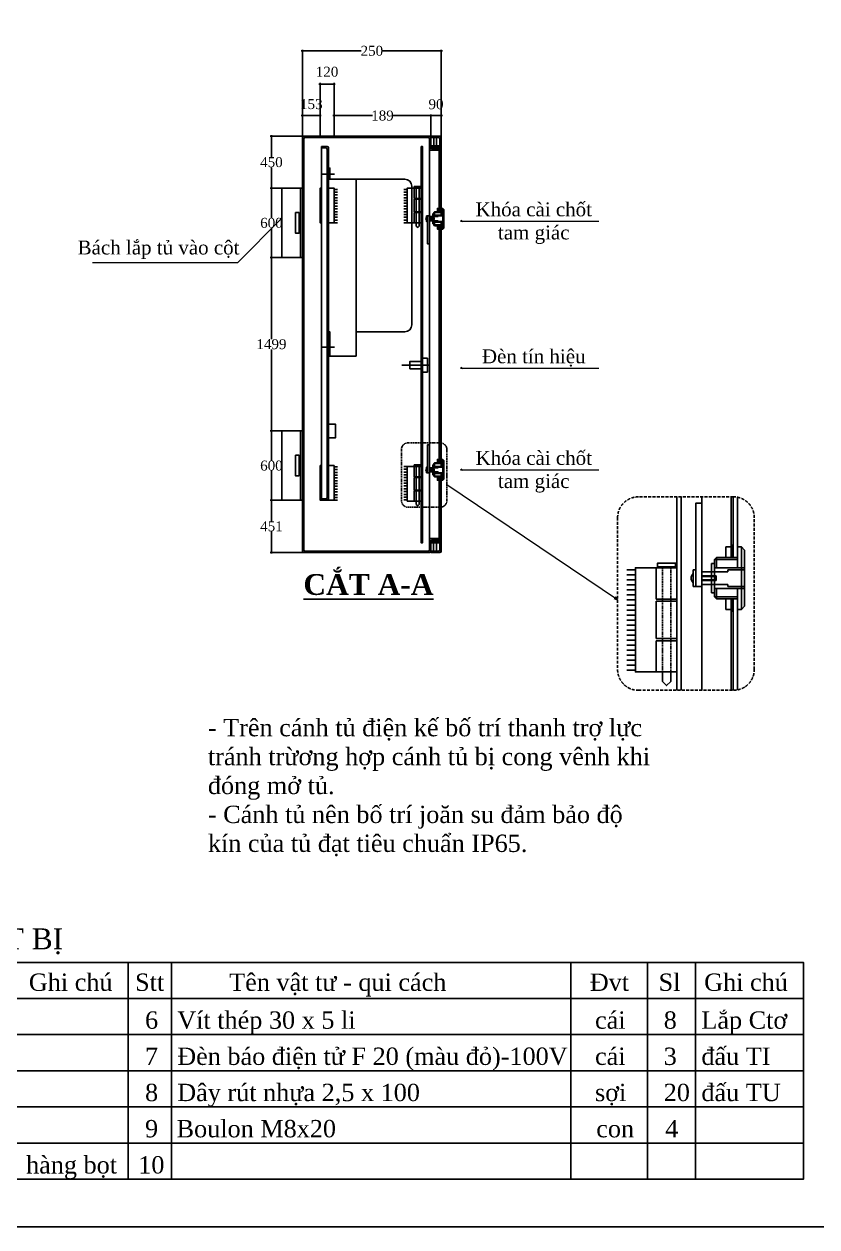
# Model space of a CAD drawing. Header units: inches. Extents: x -246336 to 136055, y -106871 to 69513.
# Drawn here: x -42721 to -35866, y -52264 to -41861 of the extents above; entities that cross this region are included whole.
import ezdxf
from ezdxf.enums import TextEntityAlignment as Align

# ---------------------------------------------------------------- set-up
doc = ezdxf.new("R2010")
doc.units = ezdxf.units.IN
doc.header["$MEASUREMENT"] = 0
doc.linetypes.add('DASHED2', pattern=[0.375, 0.25, -0.125])
doc.layers.add('XA-TT1', color=7, linetype='Continuous')
doc.styles.get("Standard").update_dxf_attribs({"font": 'VNTIME_0.TTF', "height": 86})
doc.styles.add('STYLE1', font='times.ttf', dxfattribs={"height": 20})
doc.styles.add('VIET2', font='VNTIME_0.TTF', dxfattribs={"width": 0.8, "height": 2})
doc.styles.add('VIET25', font='VNTIME_0.TTF', dxfattribs={"height": 2.5})
doc.styles.add('VIET3IN', font='Vhtime.ttf')
doc.dimstyles.get("Standard").update_dxf_attribs({"dimtxt": 0.18, "dimasz": 15, "dimexe": 10, "dimexo": 10, "dimgap": 0.09, "dimtad": 0, "dimtih": 1, "dimtoh": 1, "dimdec": 0, "dimzin": 0, "dimdsep": 32, "dimtxsty": 'Standard', "dimblk": 'OBLIQUE', "dimcen": 15, "dimdle": 10, "dimclrd": 3, "dimclre": 3, "dimclrt": 3, "dimadec": 0, "dimazin": 0, "dimtfac": 1, "dimtdec": 0, "dimtofl": 0, "dimtmove": 0, "dimatfit": 3, "dimldrblk": 'OPEN30', "dimfxl": 1, "dimtolj": 1, "dimtzin": 0, "dimlwd": 0, "dimlwe": 0, "dimarcsym": 0})

# ---------------------------------------------------------------- blocks, each defined once
blk = doc.blocks.new('_OBLIQUE')
at = {"color": 0, "linetype": 'ByBlock'}
blk.add_line((-0.5, -0.5), (0.5, 0.5), dxfattribs=at)
blk = doc.blocks.new('*D456')
at = {"color": 3}
for p, q in [((-40324, -42093), (-39806, -42093)), ((-40314, -42651), (-40314, -42083)), ((-39104, -42093), (-39621, -42093)), ((-39114, -42651), (-39114, -42083))]:
    blk.add_line(p, q, dxfattribs=at)
at = {"layer": 'Defpoints', "color": 0}
for p in [(-39114, -42093), (-40314, -42651), (-39114, -42651)]:
    blk.add_point(p, dxfattribs=at)
at = {"color": 3, "xscale": 0.3, "yscale": 0.3, "zscale": 0.3, "rotation": 180}
blk.add_blockref('_OBLIQUE', (-40314, -42093), dxfattribs=at)
at = {"color": 3, "xscale": 0.3, "yscale": 0.3, "zscale": 0.3}
blk.add_blockref('_OBLIQUE', (-39114, -42093), dxfattribs=at)
at = {"color": 3, "insert": (-39714, -42093), "char_height": 86, "attachment_point": 5}
blk.add_mtext('\\A1;250', dxfattribs=at)
blk = doc.blocks.new('_Open30')
at = {"color": 0, "linetype": 'ByBlock', "lineweight": -2}
for p, q in [((-1, 0.27), (0, 0)), ((0, 0), (-1, -0.27)), ((0, 0), (-1, 0))]:
    blk.add_line(p, q, dxfattribs=at)
blk = doc.blocks.new('*D457')
at = {"color": 3}
for p, q in [((-40302, -42831), (-40592, -42831)), ((-40582, -42821), (-40582, -43011)), ((-40582, -43291), (-40582, -43101)), ((-40392, -43281), (-40592, -43281))]:
    blk.add_line(p, q, dxfattribs=at)
at = {"layer": 'Defpoints', "color": 0}
for p in [(-40302, -42831), (-40582, -43281), (-40392, -43281)]:
    blk.add_point(p, dxfattribs=at)
at = {"color": 3, "xscale": 0.3, "yscale": 0.3, "zscale": 0.3}
for p, rotation in [((-40582, -42831), 90), ((-40582, -43281), 270)]:
    blk.add_blockref('_OBLIQUE', p, dxfattribs=dict(at, rotation=rotation))
at = {"color": 3, "insert": (-40582, -43056), "char_height": 86, "attachment_point": 5}
blk.add_mtext('\\A1;450', dxfattribs=at)
blk = doc.blocks.new('*D458')
at = {"color": 3}
for p, q in [((-40494, -45380), (-40592, -45380)), ((-40582, -45370), (-40582, -45635)), ((-40582, -45990), (-40582, -45724))]:
    blk.add_line(p, q, dxfattribs=at)
at = {"layer": 'Defpoints', "color": 0}
for p in [(-40582, -45380), (-40494, -45380), (-40392, -45980)]:
    blk.add_point(p, dxfattribs=at)
at = {"color": 3, "xscale": 0.3, "yscale": 0.3, "zscale": 0.3}
for p, rotation in [((-40582, -45380), 90), ((-40582, -45980), 270)]:
    blk.add_blockref('_OBLIQUE', p, dxfattribs=dict(at, rotation=rotation))
at = {"color": 3, "insert": (-40582, -45680), "char_height": 86, "attachment_point": 5}
blk.add_mtext('\\A1;600', dxfattribs=at)
blk = doc.blocks.new('*D459')
at = {"color": 3}
for p, q in [((-40494, -43881), (-40592, -43881)), ((-40582, -43871), (-40582, -44586)), ((-40582, -45390), (-40582, -44675)), ((-40494, -45380), (-40592, -45380))]:
    blk.add_line(p, q, dxfattribs=at)
at = {"layer": 'Defpoints', "color": 0}
for p in [(-40494, -43881), (-40582, -45380), (-40494, -45380)]:
    blk.add_point(p, dxfattribs=at)
at = {"color": 3, "xscale": 0.3, "yscale": 0.3, "zscale": 0.3}
for p, rotation in [((-40582, -43881), 90), ((-40582, -45380), 270)]:
    blk.add_blockref('_OBLIQUE', p, dxfattribs=dict(at, rotation=rotation))
at = {"color": 3, "insert": (-40582, -44630), "char_height": 86, "attachment_point": 5}
blk.add_mtext('\\A1;1499', dxfattribs=at)
blk = doc.blocks.new('*D460')
at = {"color": 3}
for p, q in [((-40582, -45970), (-40582, -46160)), ((-40392, -45980), (-40592, -45980)), ((-40582, -46441), (-40582, -46250)), ((-40302, -46431), (-40592, -46431))]:
    blk.add_line(p, q, dxfattribs=at)
at = {"layer": 'Defpoints', "color": 0}
for p in [(-40392, -45980), (-40582, -46431), (-40302, -46431)]:
    blk.add_point(p, dxfattribs=at)
at = {"color": 3, "xscale": 0.3, "yscale": 0.3, "zscale": 0.3}
for p, rotation in [((-40582, -45980), 90), ((-40582, -46431), 270)]:
    blk.add_blockref('_OBLIQUE', p, dxfattribs=dict(at, rotation=rotation))
at = {"color": 3, "insert": (-40582, -46205), "char_height": 86, "attachment_point": 5}
blk.add_mtext('\\A1;451', dxfattribs=at)
blk = doc.blocks.new('*D461')
at = {"color": 3}
for p, q in [((-40582, -43271), (-40582, -43537)), ((-40392, -43281), (-40592, -43281)), ((-40582, -43891), (-40582, -43625)), ((-40494, -43881), (-40592, -43881))]:
    blk.add_line(p, q, dxfattribs=at)
at = {"layer": 'Defpoints', "color": 0}
for p in [(-40392, -43281), (-40582, -43881), (-40494, -43881)]:
    blk.add_point(p, dxfattribs=at)
at = {"color": 3, "xscale": 0.3, "yscale": 0.3, "zscale": 0.3}
for p, rotation in [((-40582, -43281), 90), ((-40582, -43881), 270)]:
    blk.add_blockref('_OBLIQUE', p, dxfattribs=dict(at, rotation=rotation))
at = {"color": 3, "insert": (-40582, -43581), "char_height": 86, "attachment_point": 5}
blk.add_mtext('\\A1;600', dxfattribs=at)
blk = doc.blocks.new('*D462')
at = {"color": 3}
for p, q in [((-40041, -42843), (-40041, -42643)), ((-39204, -42939), (-39204, -42643)), ((-40051, -42653), (-39708, -42653)), ((-39194, -42653), (-39536, -42653))]:
    blk.add_line(p, q, dxfattribs=at)
at = {"layer": 'Defpoints', "color": 0}
for p in [(-39204, -42653), (-40041, -42843), (-39204, -42939)]:
    blk.add_point(p, dxfattribs=at)
at = {"color": 3, "xscale": 0.3, "yscale": 0.3, "zscale": 0.3, "rotation": 180}
blk.add_blockref('_OBLIQUE', (-40041, -42653), dxfattribs=at)
at = {"color": 3, "xscale": 0.3, "yscale": 0.3, "zscale": 0.3}
blk.add_blockref('_OBLIQUE', (-39204, -42653), dxfattribs=at)
at = {"color": 3, "insert": (-39622, -42653), "char_height": 86, "attachment_point": 5}
blk.add_mtext('\\A1;189', dxfattribs=at)
blk = doc.blocks.new('*D463')
at = {"color": 3}
for p, q in [((-39204, -42939), (-39204, -42643)), ((-39114, -42843), (-39114, -42643)), ((-39214, -42653), (-39104, -42653))]:
    blk.add_line(p, q, dxfattribs=at)
at = {"layer": 'Defpoints', "color": 0}
for p in [(-39114, -42653), (-39114, -42843), (-39204, -42939)]:
    blk.add_point(p, dxfattribs=at)
at = {"color": 3, "xscale": 0.3, "yscale": 0.3, "zscale": 0.3, "rotation": 180}
blk.add_blockref('_OBLIQUE', (-39204, -42653), dxfattribs=at)
at = {"color": 3, "xscale": 0.3, "yscale": 0.3, "zscale": 0.3}
blk.add_blockref('_OBLIQUE', (-39114, -42653), dxfattribs=at)
at = {"color": 3, "insert": (-39159, -42555), "char_height": 86, "attachment_point": 5}
blk.add_mtext('\\A1;90', dxfattribs=at)
blk = doc.blocks.new('A$C61F128BF')
at = {"color": 251}
for p, q in [((0, 262.1), (17.4, 262.1)), ((0, 13.1), (17.4, 13.1))]:
    blk.add_line(p, q, dxfattribs=at)
for p, q in [((8.7, 255), (118.7, 255)), ((8.7, 35), (8.7, 255)), ((48.7, 35), (48.7, 255)), ((128.7, 245), (128.7, 45)), ((48.7, 35), (118.7, 35)), ((48.7, 0), (48.7, 35)), ((8.7, 0), (48.7, 0)), ((8.7, 0), (48.7, 0))]:
    blk.add_line(p, q)
for points in [[(8.7, 255), (10.7, 255), (10.7, 271.1), (8.7, 271.1)], [(8.7, 0), (10.7, 0), (10.7, 35), (8.7, 35)]]:
    blk.add_lwpolyline(points, close=True)
for centre, start, end in [((118.7, 245), 0, 90), ((118.7, 45), 270, 0)]:
    blk.add_arc(centre, 10, start, end)
blk = doc.blocks.new('*D464')
at = {"color": 3}
for p, q in [((-40171, -42380), (-40031, -42380)), ((-40161, -42651), (-40161, -42370)), ((-40041, -42651), (-40041, -42370))]:
    blk.add_line(p, q, dxfattribs=at)
at = {"layer": 'Defpoints', "color": 0}
for p in [(-40041, -42380), (-40161, -42651), (-40041, -42651)]:
    blk.add_point(p, dxfattribs=at)
at = {"color": 3, "xscale": 0.3, "yscale": 0.3, "zscale": 0.3, "rotation": 180}
blk.add_blockref('_OBLIQUE', (-40161, -42380), dxfattribs=at)
at = {"color": 3, "xscale": 0.3, "yscale": 0.3, "zscale": 0.3}
blk.add_blockref('_OBLIQUE', (-40041, -42380), dxfattribs=at)
at = {"color": 3, "insert": (-40101, -42274), "char_height": 86, "attachment_point": 5}
blk.add_mtext('\\A1;120', dxfattribs=at)
blk = doc.blocks.new('*D465')
at = {"color": 3}
for p, q in [((-40314, -42843), (-40314, -42643)), ((-40161, -42843), (-40161, -42643)), ((-40324, -42653), (-40151, -42653))]:
    blk.add_line(p, q, dxfattribs=at)
at = {"layer": 'Defpoints', "color": 0}
for p in [(-40161, -42653), (-40314, -42843), (-40161, -42843)]:
    blk.add_point(p, dxfattribs=at)
at = {"color": 3, "xscale": 0.3, "yscale": 0.3, "zscale": 0.3, "rotation": 180}
blk.add_blockref('_OBLIQUE', (-40314, -42653), dxfattribs=at)
at = {"color": 3, "xscale": 0.3, "yscale": 0.3, "zscale": 0.3}
blk.add_blockref('_OBLIQUE', (-40161, -42653), dxfattribs=at)
at = {"color": 3, "insert": (-40237, -42554), "char_height": 86, "attachment_point": 5}
blk.add_mtext('\\A1;153', dxfattribs=at)
blk = doc.blocks.new('A$C006D25B1')
for p, q in [((15.5, 144.7), (0, 144.7)), ((15.5, 132.7), (0, 132.7)), ((15.5, 120.6), (0, 120.6)), ((15.5, 108.5), (0, 108.5)), ((15.5, 96.5), (0, 96.5)), ((15.5, 84.4), (0, 84.4)), ((15.5, 72.4), (0, 72.4)), ((15.5, 60.3), (0, 60.3)), ((15.5, 48.2), (0, 48.2)), ((15.5, 36.2), (0, 36.2)), ((15.5, 24.1), (0, 24.1)), ((15.5, 12.1), (0, 12.1)), ((15.5, 0), (0, 0))]:
    blk.add_line(p, q)
blk = doc.blocks.new('A$C717D23C4')
for p, q in [((12.4, 50.7), (0, 50.7)), ((12.4, 43.4), (0, 43.4)), ((12.4, 36.2), (0, 36.2)), ((12.4, 28.9), (0, 28.9)), ((12.4, 21.7), (0, 21.7)), ((12.4, 14.5), (0, 14.5)), ((12.4, 7.2), (0, 7.2)), ((12.4, 0), (0, 0))]:
    blk.add_line(p, q)
at = {"xscale": 0.8, "yscale": 0.6, "zscale": 0.8}
blk.add_blockref('A$C006D25B1', (0, 57.9), dxfattribs=at)

msp = doc.modelspace()

# ---------------------------------------------------------------- linework, layer by layer
for p, q in [((-39203.602, -42842.917), (-39203.602, -42914.917)), ((-39176.95, -42842.917), (-39176.95, -42914.917)), ((-39154.354, -42842.917), (-39154.354, -42914.917)), ((-40040.602, -43291), (-40009.648, -43291)), ((-40040.602, -43315.121), (-40009.648, -43315.121)), ((-40040.602, -43339.242), (-40009.648, -43339.242)), ((-40040.602, -43363.363), (-40009.648, -43363.363)), ((-39407.602, -43291), (-39438.557, -43291)), ((-39407.602, -43315.121), (-39438.557, -43315.121)), ((-39407.602, -43339.242), (-39438.557, -43339.242)), ((-39407.602, -43363.363), (-39438.557, -43363.363)), ((-39347.602, -43376.451), (-39347.602, -43484.451)), ((-39329.602, -43370.451), (-39329.602, -43376.451)), ((-39305.602, -43370.451), (-39305.602, -43376.451)), ((-39287.602, -43376.451), (-39287.602, -43484.451)), ((-40040.602, -43387.484), (-40009.648, -43387.484)), ((-40040.602, -43411.605), (-40009.648, -43411.605)), ((-40040.602, -43435.726), (-40009.648, -43435.726)), ((-40040.602, -43459.847), (-40009.648, -43459.847)), ((-39407.602, -43387.484), (-39438.557, -43387.484)), ((-39407.602, -43411.605), (-39438.557, -43411.605)), ((-39407.602, -43435.726), (-39438.557, -43435.726)), ((-39407.602, -43459.847), (-39438.557, -43459.847)), ((-39101.602, -43454.917), (-39092.602, -43463.917)), ((-39092.602, -43625.917), (-39092.602, -43463.917)), ((-40040.602, -43483.968), (-40009.648, -43483.968)), ((-40040.602, -43508.088), (-40009.648, -43508.088)), ((-40040.602, -43532.209), (-40009.648, -43532.209)), ((-40040.602, -43556.33), (-40009.648, -43556.33)), ((-40040.602, -43580.451), (-40009.648, -43580.451)), ((-39407.602, -43483.968), (-39438.557, -43483.968)), ((-39407.602, -43508.088), (-39438.557, -43508.088)), ((-39407.602, -43532.209), (-39438.557, -43532.209)), ((-39407.602, -43556.33), (-39438.557, -43556.33)), ((-39407.602, -43580.451), (-39438.557, -43580.451)), ((-39329.602, -43484.451), (-39329.602, -43490.451)), ((-39305.602, -43484.451), (-39305.602, -43490.451)), ((-39215.602, -43568.917), (-39215.602, -43520.917)), ((-39140.602, -43526.917), (-39215.602, -43526.917)), ((-39215.602, -43537.717), (-39175.066, -43537.717)), ((-39215.602, -43552.117), (-39175.066, -43552.117)), ((-39140.602, -43562.917), (-39215.602, -43562.917)), ((-39173.467, -43484.917), (-39179.467, -43490.917)), ((-39179.467, -43490.917), (-39179.467, -43514.917)), ((-39179.467, -43514.917), (-39179.467, -43520.917)), ((-39179.467, -43514.917), (-39092.602, -43514.917)), ((-39179.467, -43574.917), (-39179.467, -43568.917)), ((-39179.467, -43598.917), (-39179.467, -43574.917)), ((-39179.467, -43574.917), (-39092.602, -43574.917)), ((-39175.066, -43552.117), (-39175.066, -43537.717)), ((-39125.602, -43484.917), (-39173.467, -43484.917)), ((-39140.602, -43520.917), (-39140.602, -43526.917)), ((-39140.602, -43568.917), (-39140.602, -43562.917)), ((-39092.602, -43568.917), (-39140.602, -43568.917)), ((-39125.602, -43484.917), (-39113.602, -43484.917)), ((-39113.602, -43514.917), (-39113.602, -43484.917)), ((-39113.602, -43604.917), (-39113.602, -43574.917)), ((-39109.556, -43520.917), (-39092.602, -43520.917)), ((-39109.556, -43568.917), (-39092.602, -43568.917)), ((-39173.467, -43604.917), (-39179.467, -43598.917)), ((-39125.602, -43604.917), (-39173.467, -43604.917)), ((-39125.602, -43604.917), (-39113.602, -43604.917)), ((-39101.602, -43634.917), (-39092.602, -43625.917)), ((-39173.467, -45656.917), (-39179.467, -45662.917)), ((-39179.467, -45662.917), (-39179.467, -45686.917)), ((-39125.602, -45656.917), (-39173.467, -45656.917)), ((-39125.602, -45656.917), (-39113.602, -45656.917)), ((-39113.602, -45656.917), (-39113.602, -45686.917)), ((-39101.602, -45626.917), (-39092.602, -45635.917)), ((-39092.602, -45635.917), (-39092.602, -45797.917)), ((-40040.602, -45690.092), (-40009.648, -45690.092)), ((-40040.602, -45714.213), (-40009.648, -45714.213)), ((-40040.602, -45738.334), (-40009.648, -45738.334)), ((-40040.602, -45762.455), (-40009.648, -45762.455)), ((-39407.602, -45687.094), (-39438.557, -45687.094)), ((-39407.602, -45711.215), (-39438.557, -45711.215)), ((-39407.602, -45735.336), (-39438.557, -45735.336)), ((-39407.602, -45759.456), (-39438.557, -45759.456)), ((-39215.602, -45692.917), (-39215.602, -45740.917)), ((-39140.602, -45698.917), (-39215.602, -45698.917)), ((-39215.602, -45709.717), (-39175.066, -45709.717)), ((-39215.602, -45724.117), (-39175.066, -45724.117)), ((-39140.602, -45734.917), (-39215.602, -45734.917)), ((-39179.467, -45686.917), (-39179.467, -45692.917)), ((-39179.467, -45686.917), (-39092.602, -45686.917)), ((-39179.467, -45746.917), (-39179.467, -45740.917)), ((-39179.467, -45770.917), (-39179.467, -45746.917)), ((-39179.467, -45746.917), (-39092.602, -45746.917)), ((-39173.467, -45776.917), (-39179.467, -45770.917)), ((-39175.066, -45709.717), (-39175.066, -45724.117)), ((-39140.602, -45692.917), (-39140.602, -45698.917)), ((-39092.602, -45692.917), (-39140.602, -45692.917)), ((-39140.602, -45740.917), (-39140.602, -45734.917)), ((-39113.602, -45746.917), (-39113.602, -45776.917)), ((-39109.556, -45692.917), (-39092.602, -45692.917)), ((-39109.556, -45740.917), (-39092.602, -45740.917)), ((-40040.602, -45786.576), (-40009.648, -45786.576)), ((-40040.602, -45810.697), (-40009.648, -45810.697)), ((-40040.602, -45834.818), (-40009.648, -45834.818)), ((-40040.602, -45858.939), (-40009.648, -45858.939)), ((-39407.602, -45783.577), (-39438.557, -45783.577)), ((-39407.602, -45807.698), (-39438.557, -45807.698)), ((-39407.602, -45831.819), (-39438.557, -45831.819)), ((-39407.602, -45855.94), (-39438.557, -45855.94)), ((-39347.602, -45891.094), (-39347.602, -45783.094)), ((-39329.602, -45777.094), (-39329.602, -45783.094)), ((-39305.602, -45777.094), (-39305.602, -45783.094)), ((-39287.602, -45891.094), (-39287.602, -45783.094)), ((-39125.602, -45776.917), (-39173.467, -45776.917)), ((-39125.602, -45776.917), (-39113.602, -45776.917)), ((-39101.602, -45806.917), (-39092.602, -45797.917)), ((-40040.602, -45883.06), (-40009.648, -45883.06)), ((-40040.602, -45907.181), (-40009.648, -45907.181)), ((-40040.602, -45931.302), (-40009.648, -45931.302)), ((-40040.602, -45955.423), (-40009.648, -45955.423)), ((-39407.602, -45880.061), (-39438.557, -45880.061)), ((-39407.602, -45904.182), (-39438.557, -45904.182)), ((-39407.602, -45928.303), (-39438.557, -45928.303)), ((-39407.602, -45952.424), (-39438.557, -45952.424)), ((-39407.602, -45976.545), (-39438.557, -45976.545)), ((-39329.602, -45891.094), (-39329.602, -45897.094)), ((-39305.602, -45891.094), (-39305.602, -45897.094)), ((-40040.602, -45979.543), (-40009.648, -45979.543)), ((-39203.602, -46418.917), (-39203.602, -46346.917)), ((-39203.602, -46418.917), (-39203.602, -46346.917)), ((-39180.426, -46418.917), (-39180.426, -46346.917)), ((-39154.354, -46418.917), (-39154.354, -46346.917)), ((-36517.906, -46383.154), (-36490.906, -46410.154)), ((-36733.501, -46473.154), (-36751.501, -46491.154)), ((-36751.501, -46491.154), (-36751.501, -46563.154)), ((-36589.906, -46473.154), (-36733.501, -46473.154)), ((-36589.906, -46473.154), (-36553.906, -46473.154)), ((-36553.906, -46473.154), (-36553.906, -46563.154)), ((-36490.906, -46410.154), (-36490.906, -46896.154)), ((-36859.906, -46581.154), (-36859.906, -46725.154)), ((-36634.906, -46599.154), (-36859.906, -46599.154)), ((-36751.501, -46563.154), (-36490.906, -46563.154)), ((-36751.501, -46563.154), (-36751.501, -46581.154)), ((-36634.906, -46581.154), (-36634.906, -46599.154)), ((-36490.906, -46581.154), (-36634.906, -46581.154)), ((-36541.767, -46581.154), (-36490.906, -46581.154)), ((-36859.906, -46631.554), (-36738.297, -46631.554)), ((-36859.906, -46674.754), (-36738.297, -46674.754)), ((-36634.906, -46707.154), (-36859.906, -46707.154)), ((-36738.297, -46631.554), (-36738.297, -46674.754)), ((-36634.906, -46725.154), (-36634.906, -46707.154)), ((-36751.501, -46743.154), (-36751.501, -46725.154)), ((-36751.501, -46743.154), (-36490.906, -46743.154)), ((-36751.501, -46815.154), (-36751.501, -46743.154)), ((-36553.906, -46743.154), (-36553.906, -46833.154)), ((-36541.767, -46725.154), (-36490.906, -46725.154)), ((-37255.906, -47175.684), (-37255.906, -46851.684)), ((-37201.906, -46833.684), (-37201.906, -46851.684)), ((-37129.906, -46833.684), (-37129.906, -46851.684)), ((-37075.906, -47175.684), (-37075.906, -46851.684)), ((-36733.501, -46833.154), (-36751.501, -46815.154)), ((-36589.906, -46833.154), (-36733.501, -46833.154)), ((-36589.906, -46833.154), (-36553.906, -46833.154)), ((-36517.906, -46923.154), (-36490.906, -46896.154)), ((-37201.906, -47175.684), (-37201.906, -47193.684)), ((-37129.906, -47175.684), (-37129.906, -47193.684))]:
    msp.add_line(p, q)
at = {"color": 6}
for p, q in [((-40148.602, -42932.628), (-40148.602, -45979.543)), ((-39131.602, -43484.917), (-39131.602, -42938.917)), ((-39131.602, -45656.917), (-39131.602, -43604.917)), ((-39131.602, -46310.917), (-39131.602, -45776.917))]:
    msp.add_line(p, q, dxfattribs=at)
at = {"color": 251, "linetype": 'DASHED2', "ltscale": 20}
for p, q in [((-40331.602, -43880.917), (-40331.602, -43280.917)), ((-40331.602, -45979.543), (-40331.602, -45379.543))]:
    msp.add_line(p, q, dxfattribs=at)
at = {"color": 251, "linetype": 'DASHED2', "ltscale": 5}
for p, q in [((-39215.602, -43540.117), (-39177.466, -43540.117)), ((-39215.602, -43549.717), (-39177.466, -43549.717)), ((-39113.602, -43490.917), (-39179.467, -43490.917)), ((-39175.066, -43537.717), (-39177.466, -43540.117)), ((-39177.466, -43549.717), (-39177.466, -43540.117)), ((-39175.066, -43552.117), (-39177.466, -43549.717)), ((-39173.467, -43484.917), (-39173.467, -43514.917)), ((-39173.467, -43604.917), (-39173.467, -43574.917)), ((-39113.602, -43598.917), (-39179.467, -43598.917)), ((-39113.602, -45662.917), (-39179.467, -45662.917)), ((-39173.467, -45656.917), (-39173.467, -45686.917)), ((-39215.602, -45712.117), (-39177.466, -45712.117)), ((-39215.602, -45721.717), (-39177.466, -45721.717)), ((-39113.602, -45770.917), (-39179.467, -45770.917)), ((-39175.066, -45709.717), (-39177.466, -45712.117)), ((-39177.466, -45712.117), (-39177.466, -45721.717)), ((-39175.066, -45724.117), (-39177.466, -45721.717)), ((-39173.467, -45776.917), (-39173.467, -45746.917)), ((-36553.906, -46491.154), (-36751.501, -46491.154)), ((-36733.501, -46473.154), (-36733.501, -46563.154)), ((-36859.906, -46638.754), (-36745.497, -46638.754)), ((-36859.906, -46667.554), (-36745.497, -46667.554)), ((-36738.297, -46631.554), (-36745.497, -46638.754)), ((-36745.497, -46638.754), (-36745.497, -46667.554)), ((-36738.297, -46674.754), (-36745.497, -46667.554)), ((-36733.501, -46833.154), (-36733.501, -46743.154)), ((-36553.906, -46815.154), (-36751.501, -46815.154))]:
    msp.add_line(p, q, dxfattribs=at)
at = {"color": 251}
msp.add_line((-39220.659, -44810.917), (-39455.497, -44810.917), dxfattribs=at)
at = {"color": 1}
for p, q in [((-36607.906, -46473.154), (-36607.906, -45949.798)), ((-36607.906, -47623.072), (-36607.906, -46833.154))]:
    msp.add_line(p, q, dxfattribs=at)
for points in [[(-48673.656, -52263.763), (-48673.656, -34443.763), (-23773.656, -34443.763), (-23773.656, -52263.763), (-48673.656, -52263.763)], [(-39203.602, -42926.917), (-39203.602, -42926.917)]]:
    msp.add_lwpolyline(points, close=True, dxfattribs=at)
at = {"color": 6}
for points in [[(-39203.602, -46334.917), (-39203.602, -46418.917, -0.414213562), (-39215.602, -46430.917), (-40301.602, -46430.917, -0.414213562), (-40313.602, -46418.917), (-40313.602, -42842.917, -0.414213562), (-40301.602, -42830.917), (-39215.602, -42830.917, -0.414213562), (-39203.602, -42842.917), (-39203.602, -42926.917)], [(-39215.602, -42926.917), (-39215.602, -42854.917, 0.414213562), (-39227.602, -42842.917), (-40289.602, -42842.917, 0.414213562), (-40301.602, -42854.917), (-40301.602, -46406.917, 0.414213562), (-40289.602, -46418.917), (-39227.602, -46418.917, 0.414213562), (-39215.602, -46406.917), (-39215.602, -46322.917)], [(-39113.602, -43484.917), (-39113.602, -42842.917, 0.414213562), (-39125.602, -42830.917), (-39203.602, -42830.917), (-39203.602, -42842.917), (-39137.602, -42842.917, -0.414213562), (-39125.602, -42854.917), (-39125.602, -43484.917)], [(-39215.602, -42938.917, 0.414213562), (-39203.602, -42950.917), (-39131.602, -42950.917), (-39131.602, -42938.917), (-39167.602, -42938.917), (-39191.602, -42938.917, -0.414213562), (-39203.602, -42926.917)], [(-39113.602, -45776.917), (-39113.602, -46418.917, -0.414213562), (-39125.602, -46430.917), (-39203.602, -46430.917), (-39203.602, -46418.917), (-39137.602, -46418.917, 0.414213562), (-39125.602, -46406.917), (-39125.602, -45776.917)], [(-39215.602, -46322.917, -0.414213562), (-39203.602, -46310.917), (-39131.602, -46310.917), (-39131.602, -46322.917), (-39167.602, -46322.917), (-39191.602, -46322.917, 0.414213562), (-39203.602, -46334.917)]]:
    msp.add_lwpolyline(points, format="xyb", dxfattribs=at)
msp.add_lwpolyline([(-40100.602, -45955.543, -0.414213562), (-40112.602, -45967.543), (-40148.602, -45967.543), (-40148.602, -45979.543), (-40100.602, -45979.543, 0.414213562), (-40088.602, -45967.543), (-40088.602, -42932.628, 0.414213562), (-40100.602, -42920.628), (-40148.602, -42920.628), (-40148.602, -42932.628), (-40112.602, -42932.628, -0.414213562), (-40100.602, -42944.628)], format="xyb", close=True, dxfattribs=at)
for points in [[(-39287.602, -42920.628), (-39287.602, -46346.917), (-39275.602, -46346.917), (-39275.602, -42920.628)], [(-39347.602, -43277.332), (-39287.602, -43277.332), (-39287.602, -43266.594), (-39347.602, -43266.594)], [(-39125.602, -43449.82), (-39125.602, -43484.917), (-39130.061, -43484.917), (-39130.061, -43449.82)], [(-40343.602, -43490.917), (-40373.602, -43490.917), (-40373.602, -43670.917), (-40343.602, -43670.917)], [(-39233.602, -43568.917), (-39233.602, -43520.917), (-39240.49, -43520.917), (-39240.49, -43568.917)], [(-39215.602, -43760.917), (-39215.602, -43520.917), (-39233.602, -43520.917), (-39233.602, -43760.917)], [(-39179.467, -43586.917), (-39179.467, -43502.917), (-39187.79, -43502.917), (-39187.79, -43586.917)], [(-39125.602, -43640.014), (-39125.602, -43604.917), (-39130.061, -43604.917), (-39130.061, -43640.014)], [(-39287.602, -44842.633), (-39385.202, -44842.633), (-39385.202, -44779.2), (-39287.602, -44779.2)], [(-39275.602, -44870.917), (-39233.602, -44870.917), (-39233.602, -44750.917), (-39275.602, -44750.917)], [(-40088.602, -45440.917), (-40028.602, -45440.917), (-40028.602, -45320.917), (-40088.602, -45320.917)], [(-39215.602, -45500.917), (-39215.602, -45740.917), (-39233.602, -45740.917), (-39233.602, -45500.917)], [(-40343.602, -45769.543), (-40373.602, -45769.543), (-40373.602, -45589.543), (-40343.602, -45589.543)], [(-39125.602, -45621.82), (-39125.602, -45656.917), (-39130.061, -45656.917), (-39130.061, -45621.82)], [(-39347.602, -45683.974), (-39287.602, -45683.974), (-39287.602, -45673.237), (-39347.602, -45673.237)], [(-39233.602, -45692.917), (-39233.602, -45740.917), (-39240.49, -45740.917), (-39240.49, -45692.917)], [(-39179.467, -45674.917), (-39179.467, -45758.917), (-39187.79, -45758.917), (-39187.79, -45674.917)], [(-39125.602, -45812.014), (-39125.602, -45776.917), (-39130.061, -45776.917), (-39130.061, -45812.014)], [(-36859.906, -46005.154), (-36859.906, -46725.154), (-36913.906, -46725.154), (-36913.906, -46005.154)], [(-36589.906, -46367.863), (-36589.906, -46473.154), (-36603.283, -46473.154), (-36603.283, -46367.863)], [(-37243.906, -46554.326), (-37087.906, -46554.326), (-37087.906, -46522.114), (-37243.906, -46522.114)], [(-36913.906, -46581.154), (-36913.906, -46725.154), (-36934.568, -46725.154), (-36934.568, -46581.154)], [(-36751.501, -46527.154), (-36751.501, -46779.154), (-36776.469, -46779.154), (-36776.469, -46527.154)], [(-36589.906, -46938.445), (-36589.906, -46833.154), (-36603.283, -46833.154), (-36603.283, -46938.445)]]:
    msp.add_lwpolyline(points, close=True)
for points in [[(-39215.602, -42926.917), (-39215.602, -46406.917)], [(-39203.602, -42914.917), (-39203.602, -42914.917), (-39125.602, -42914.917)], [(-39125.602, -42926.917), (-39203.602, -42926.917)], [(-40148.602, -43280.451), (-40160.602, -43280.451), (-40160.602, -43580.451), (-40148.602, -43580.451)], [(-40088.602, -43580.451), (-40040.602, -43580.451), (-40040.602, -43280.451), (-40088.602, -43280.451)], [(-39287.602, -43490.451), (-39287.602, -43580.451), (-39407.602, -43580.451), (-39407.602, -43280.451), (-39287.602, -43280.451), (-39287.602, -43370.451)], [(-39347.602, -43280.451), (-39347.602, -43370.451)], [(-39347.602, -43370.451), (-39287.602, -43370.451)], [(-39287.602, -43490.451), (-39347.602, -43490.451)], [(-39347.602, -43490.451), (-39347.602, -43580.451)], [(-39125.602, -43640.014), (-39125.602, -45621.82)], [(-39113.602, -45626.917), (-39113.602, -43634.917)], [(-39287.602, -45777.094), (-39287.602, -45687.094), (-39407.602, -45687.094), (-39407.602, -45987.094), (-39287.602, -45987.094), (-39287.602, -45897.094)], [(-39347.602, -45777.094), (-39347.602, -45687.094)], [(-39287.602, -45777.094), (-39347.602, -45777.094)], [(-39347.602, -45897.094), (-39287.602, -45897.094)], [(-39347.602, -45987.094), (-39347.602, -45897.094)], [(-39125.602, -46334.917), (-39203.602, -46334.917), (-39203.602, -46346.917), (-39125.602, -46346.917)]]:
    msp.add_lwpolyline(points, dxfattribs=at)
at = {"color": 1}
for points in [[(-40313.602, -43280.917), (-40493.602, -43280.917), (-40493.602, -43880.917), (-40313.602, -43880.917)], [(-40313.602, -45979.543), (-40493.602, -45979.543), (-40493.602, -45379.543), (-40313.602, -45379.543)], [(-40148.602, -45679.543), (-40160.602, -45679.543), (-40160.602, -45979.543), (-40040.602, -45979.543), (-40040.602, -45679.543), (-40088.602, -45679.543)], [(-36859.906, -45949.798), (-36859.906, -47623.072)], [(-36589.906, -45949.798), (-36589.906, -46367.863)], [(-36553.906, -46383.154), (-36553.906, -45952.968)], [(-37075.906, -46833.684), (-37075.906, -46563.684), (-37435.906, -46563.684), (-37435.906, -47463.684), (-37075.906, -47463.684), (-37075.906, -47193.684)], [(-37255.906, -46833.684), (-37255.906, -46563.684)], [(-37075.906, -46833.684), (-37255.906, -46833.684)], [(-36589.906, -47623.072), (-36589.906, -46833.154)], [(-36553.906, -46833.154), (-36553.906, -47619.902)], [(-37255.906, -47193.684), (-37075.906, -47193.684)], [(-37255.906, -47463.684), (-37255.906, -47193.684)]]:
    msp.add_lwpolyline(points, dxfattribs=at)
for points in [[(-39347.602, -43376.451), (-39287.602, -43376.451)], [(-39130.061, -43454.917), (-39146.539, -43454.917), (-39146.539, -43484.917)], [(-39125.602, -43484.917), (-39125.602, -43454.917)], [(-39101.602, -43544.917), (-39101.602, -43454.917), (-39113.602, -43454.917), (-39113.602, -43484.917)], [(-39287.602, -43484.451), (-39347.602, -43484.451)], [(-39305.602, -43580.451), (-39305.602, -43608.11), (-39317.602, -43620.11), (-39317.602, -43620.11), (-39329.602, -43608.11), (-39329.602, -43580.451)], [(-39140.602, -43568.917), (-39092.602, -43568.917), (-39092.602, -43520.917), (-39140.602, -43520.917)], [(-39101.602, -43544.917), (-39101.602, -43634.917), (-39113.602, -43634.917), (-39113.602, -43604.917)], [(-39130.061, -43634.917), (-39146.539, -43634.917), (-39146.539, -43604.917)], [(-39125.602, -43604.917), (-39125.602, -43634.917)], [(-39130.061, -45626.917), (-39146.539, -45626.917), (-39146.539, -45656.917)], [(-39125.602, -45656.917), (-39125.602, -45626.917)], [(-39101.602, -45716.917), (-39101.602, -45626.917), (-39113.602, -45626.917), (-39113.602, -45656.917)], [(-39140.602, -45692.917), (-39092.602, -45692.917), (-39092.602, -45740.917), (-39140.602, -45740.917)], [(-39101.602, -45716.917), (-39101.602, -45806.917), (-39113.602, -45806.917), (-39113.602, -45776.917)], [(-39287.602, -45783.094), (-39347.602, -45783.094)], [(-39130.061, -45806.917), (-39146.539, -45806.917), (-39146.539, -45776.917)], [(-39125.602, -45776.917), (-39125.602, -45806.917)], [(-39347.602, -45891.094), (-39287.602, -45891.094)], [(-37075.906, -45949.798), (-37075.906, -47623.072)], [(-37039.906, -47623.072), (-37039.906, -45949.798)], [(-39305.602, -45987.094), (-39305.602, -46014.752), (-39317.602, -46026.752), (-39317.602, -46026.752), (-39329.602, -46014.752), (-39329.602, -45987.094)], [(-36603.283, -46383.154), (-36652.717, -46383.154), (-36652.717, -46473.154)], [(-36589.906, -46473.154), (-36589.906, -46383.154)], [(-36517.906, -46653.154), (-36517.906, -46383.154), (-36553.906, -46383.154), (-36553.906, -46473.154)], [(-36634.906, -46581.154), (-36490.906, -46581.154), (-36490.906, -46725.154), (-36634.906, -46725.154)], [(-36517.906, -46653.154), (-36517.906, -46923.154), (-36553.906, -46923.154), (-36553.906, -46833.154)], [(-37075.906, -46851.684), (-37255.906, -46851.684)], [(-36603.283, -46923.154), (-36652.717, -46923.154), (-36652.717, -46833.154)], [(-36589.906, -46833.154), (-36589.906, -46923.154)], [(-37255.906, -47175.684), (-37075.906, -47175.684)], [(-37129.906, -47463.684), (-37129.906, -47546.66), (-37165.906, -47582.66), (-37165.906, -47582.66), (-37201.906, -47546.66), (-37201.906, -47463.684)]]:
    msp.add_lwpolyline(points)
at = {"color": 251, "linetype": 'DASHED2', "ltscale": 15}
for points in [[(-39329.602, -43370.451), (-39329.602, -43277.332)], [(-39329.602, -43484.451), (-39329.602, -43376.451)], [(-39305.602, -43277.332), (-39305.602, -43370.451)], [(-39305.602, -43376.451), (-39305.602, -43484.451)], [(-39305.602, -43490.451), (-39305.602, -43580.451), (-39329.602, -43580.451), (-39329.602, -43490.451)], [(-39329.602, -45777.094), (-39329.602, -45683.974)], [(-39305.602, -45683.974), (-39305.602, -45777.094)], [(-39329.602, -45891.094), (-39329.602, -45783.094)], [(-39305.602, -45783.094), (-39305.602, -45891.094)], [(-39305.602, -45897.094), (-39305.602, -45987.094), (-39329.602, -45987.094), (-39329.602, -45897.094)]]:
    msp.add_lwpolyline(points, dxfattribs=at)
at = {"color": 1, "linetype": 'DASHED2', "ltscale": 40}
msp.add_lwpolyline([(-39398.712, -46040.223), (-39124.813, -46040.223, 0.414213562), (-39064.813, -45980.223), (-39064.813, -45542.465, 0.414213562), (-39124.813, -45482.465), (-39398.712, -45482.465, 0.414213562), (-39458.712, -45542.465), (-39458.712, -45980.223, 0.414213562)], format="xyb", close=True, dxfattribs=at)
at = {"color": 1, "linetype": 'DASHED2', "ltscale": 100}
msp.add_lwpolyline([(-37409.236, -47623.072), (-36587.536, -47623.072, 0.414213562), (-36407.536, -47443.072), (-36407.536, -46129.798, 0.414213562), (-36587.536, -45949.798), (-37409.236, -45949.798, 0.414213562), (-37589.236, -46129.798), (-37589.236, -47443.072, 0.414213562)], format="xyb", close=True, dxfattribs=at)
at = {"color": 251, "linetype": 'DASHED2', "ltscale": 40}
for points in [[(-37201.906, -46833.684), (-37201.906, -46554.326)], [(-37129.906, -46554.326), (-37129.906, -46833.684)], [(-37201.906, -47175.684), (-37201.906, -46851.684)], [(-37129.906, -46851.684), (-37129.906, -47175.684)], [(-37129.906, -47193.684), (-37129.906, -47463.684), (-37201.906, -47463.684), (-37201.906, -47193.684)]]:
    msp.add_lwpolyline(points, dxfattribs=at)
at = {"color": 7}
for points in [[(-41446.87, -49976.281), (-41446.87, -51851.948)], [(-37994.978, -49976.281), (-37994.978, -51851.948)], [(-37330.447, -49976.281), (-37330.447, -51851.948)], [(-36914.983, -49976.281), (-36914.983, -51851.948)], [(-47503.264, -50286.901), (-41821.656, -50286.901)], [(-41821.656, -50286.901), (-35983.123, -50286.901)]]:
    msp.add_lwpolyline(points, dxfattribs=at)
at = {"color": 251}
for points in [[(-47503.264, -50599.91), (-41821.656, -50599.91)], [(-41821.656, -50599.91), (-35983.123, -50599.91)], [(-47503.264, -50912.92), (-41821.656, -50912.92)], [(-41821.656, -50912.92), (-35983.123, -50912.92)], [(-47503.264, -51225.929), (-41821.656, -51225.929)], [(-41821.656, -51225.929), (-35983.123, -51225.929)], [(-47503.264, -51538.939), (-41821.656, -51538.939)], [(-41821.656, -51538.939), (-35983.123, -51538.939)]]:
    msp.add_lwpolyline(points, dxfattribs=at)
for centre, radius in [((-39229.874, -43544.917), 17.011), ((-39229.874, -45716.917), 17.011), ((-36902.722, -46653.154), 51.032)]:
    msp.add_arc(centre, radius, 128.6116091, 231.3883909)
for points in [[(-39203.602, -42842.917), (-39212.076, -42878.917), (-39203.602, -42914.917)], [(-39203.602, -46418.917), (-39212.076, -46382.917), (-39203.602, -46346.917)]]:
    msp.add_spline(points, degree=3)
at = {"layer": 'XA-TT1'}
for points in [[(-47503.264, -51851.948), (-41821.656, -51851.948), (-41821.656, -49976.281), (-47503.264, -49976.281)], [(-41821.656, -51851.948), (-35983.123, -51851.948), (-35983.123, -49976.281), (-41821.656, -49976.281)]]:
    msp.add_lwpolyline(points, close=True, dxfattribs=at)

# ---------------------------------------------------------------- block references
at = {"xscale": 6, "yscale": 6, "zscale": 6}
for name, p in [('A$C61F128BF', (-40140.565, -44733.087)), ('A$C717D23C4', (-37510.196, -47449.82))]:
    msp.add_blockref(name, p, dxfattribs=at)

# ---------------------------------------------------------------- texts
at = {"color": 7, "style": 'VIET3IN'}
msp.add_text('b¶ng kª khèi l\xadîng vËt t\xad thiÕt bÞ ', height=180, dxfattribs=at).set_placement((-44972.063, -49862.032), align=Align.CENTER)
at = {"color": 7, "style": 'VIET2'}
for s, p in [('Ghi chó', (-42679.445, -50222.388)), ('Stt', (-41760.9, -50222.388)), ('Tªn vËt t\xad - qui c¸ch', (-40947.489, -50222.388)), ('§vt', (-37829.969, -50222.388)), ('Sl', (-37235.026, -50222.388)), ('Ghi chó', (-36840.912, -50222.388)), ('6', (-41674.883, -50549.733)), ('VÝt thÐp 30 x 5 li', (-41396.693, -50549.733)), ('c¸i', (-37784.571, -50549.733)), ('8', (-37190.588, -50549.733)), ('L¾p Ct¬', (-36864.806, -50549.733)), ('7', (-41674.883, -50862.743)), ('§Ìn b¸o ®iÖn tö F 20 (mµu ®á)-100V', (-41396.693, -50862.743)), ('c¸i', (-37784.571, -50862.743)), ('3', (-37190.588, -50862.743)), ('®Êu TI', (-36864.806, -50862.743)), ('8', (-41674.883, -51175.752)), ('D©y rót nhùa 2,5 x 100', (-41396.693, -51175.752)), ('sîi', (-37784.571, -51175.752)), ('20', (-37190.588, -51175.752)), ('®Êu TU', (-36864.806, -51175.752)), ('9', (-41674.883, -51488.762)), ('Boulon M8x20', (-41402.035, -51488.762)), ('con', (-37773.698, -51488.762)), ('4', (-37177.765, -51488.762)), ('hµng bät', (-42703.339, -51801.771)), ('10', (-41733.514, -51801.771))]:
    msp.add_text(s, height=150, dxfattribs=at).set_placement(p)
for s, insert, char_height, width, attachment_point in [('\\f.VnTimeH|b1|i0|c0|p34;\\LC¾t A-A', (-39743.368, -46617.74), 180, 3202.7922, 2), ('- Trªn c¸nh tñ ®iÖn kÕ bè trÝ thanh trî lùc tr¸nh trõ¬ng hîp c¸nh tñ bÞ cong vªnh khi ®ãng më tñ.\\P- C¸nh tñ nªn bè trÝ jo¨n su ®¶m b¶o ®é kÝn cña tñ ®¹t tiªu chuÈn IP65.', (-41131.364, -47870.629), 150, 3867.3762, 1)]:
    msp.add_mtext(s, dxfattribs=dict(insert=insert, char_height=char_height, width=width, attachment_point=attachment_point))
at = {"layer": 'XA-TT1', "char_height": 120, "style": 'VIET25'}
for s, insert, width, attachment_point in [('Khãa cµi chèt tam gi¸c', (-38314.192, -43403.74), 1145.6256, 2), ('B¸ch l¾p tñ vµo cét', (-40858.494, -43733.637), 1408.9212, 3), ('§Ìn tÝn hiÖu', (-38314.192, -44674.524), 1145.6256, 2), ('Khãa cµi chèt tam gi¸c', (-38314.192, -45553.496), 1145.6256, 2)]:
    msp.add_mtext(s, dxfattribs=dict(at, insert=insert, width=width, attachment_point=attachment_point))

# ---------------------------------------------------------------- dimensions: what is measured, and where the dimension line sits
for base, p1, p2, text, picture, middle in [((-39113.602, -42092.975), (-40313.602, -42651.393), (-39113.602, -42651.393), '250', '*D456', (-39713.602, -42092.975)), ((-39203.602, -42653.392), (-40040.602, -42842.917), (-39203.602, -42938.917), '189', '*D462', (-39622.102, -42653.392))]:
    dim = msp.add_linear_dim(base=base, p1=p1, p2=p2, text=text, dimstyle='Standard', override={"dimasz": 0.3, "dimexo": 0.2, "dimtofl": 1, "dimtmove": 2})
    dim.commit()
    dim.dimension.update_dxf_attribs({"geometry": picture, "text_midpoint": middle})
dim = msp.add_linear_dim(base=(-40040.602, -42380.317), p1=(-40160.602, -42651.393), p2=(-40040.602, -42651.393), dimstyle='Standard', override={"dimasz": 0.3, "dimexo": 0.2, "dimtofl": 1, "dimtmove": 2})
dim.commit()
dim.dimension.update_dxf_attribs({"geometry": '*D464', "text_midpoint": (-40100.602, -42273.517), "dimtype": 160})
for base, p1, p2, picture, middle in [((-40160.602, -42653.392), (-40313.602, -42842.917), (-40160.602, -42842.917), '*D465', (-40237.102, -42553.992)), ((-39113.602, -42653.392), (-39203.602, -42938.917), (-39113.602, -42842.917), '*D463', (-39158.602, -42554.551))]:
    dim = msp.add_linear_dim(base=base, p1=p1, p2=p2, dimstyle='Standard', override={"dimasz": 0.3, "dimexo": 0.2, "dimtofl": 1, "dimtmove": 2})
    dim.commit()
    dim.dimension.update_dxf_attribs({"geometry": picture, "text_midpoint": middle})
for base, p1, p2, override, picture, middle in [((-40581.967, -43280.917), (-40301.602, -42830.917), (-40391.602, -43280.917), {"dimasz": 0.3, "dimexo": 0.2, "dimtofl": 1, "dimtmove": 2}, '*D457', (-40581.967, -43055.917)), ((-40581.967, -43880.917), (-40391.602, -43280.917), (-40493.602, -43880.917), {"dimasz": 0.3, "dimexo": 0.2, "dimtofl": 1, "dimtmove": 2}, '*D461', (-40581.967, -43580.917)), ((-40581.967, -45379.543), (-40493.602, -43880.917), (-40493.602, -45379.543), {"dimasz": 0.3, "dimexo": 0.2, "dimtofl": 1, "dimtmove": 2}, '*D459', (-40581.967, -44630.23)), ((-40581.967, -45379.543), (-40391.602, -45979.543), (-40493.602, -45379.543), {"dimasz": 0.3, "dimexo": 0.2, "dimse1": 1, "dimtmove": 1}, '*D458', (-40581.967, -45679.543)), ((-40581.967, -46430.917), (-40391.602, -45979.543), (-40301.602, -46430.917), {"dimasz": 0.3, "dimexo": 0.2, "dimtofl": 1, "dimtmove": 2}, '*D460', (-40581.967, -46205.23))]:
    dim = msp.add_linear_dim(base=base, p1=p1, p2=p2, angle=90, dimstyle='Standard', override=override)
    dim.commit()
    dim.dimension.update_dxf_attribs({"geometry": picture, "text_midpoint": middle})

# ---------------------------------------------------------------- leaders
at = {"color": 251}
for points, override in [([(-40493.602, -43539.548), (-40874.252, -43924.834), (-42128.973, -43924.834)], {"dimscale": 1, "dimasz": 10, "dimexo": 0.5, "dimgap": 5, "dimtih": 1, "dimtoh": 1, "dimtxsty": 'STYLE1', "dimcen": -6}), ([(-38947.298, -43565.125), (-37750.838, -43565.125)], {"dimexo": 0.3}), ([(-38947.298, -44835.909), (-37750.838, -44835.909)], {"dimexo": 0.3}), ([(-38947.298, -45714.881), (-37750.838, -45714.881)], {"dimexo": 0.3}), ([(-37589.236, -46839.4), (-39064.813, -45847.401)], {"dimscale": 1, "dimasz": 30, "dimexo": 0.5, "dimgap": 5, "dimtih": 1, "dimtoh": 1, "dimtxsty": 'STYLE1', "dimcen": -6})]:
    msp.add_leader(points, dimstyle='Standard', override=override, dxfattribs=at)

doc.saveas('drawing.dxf')
